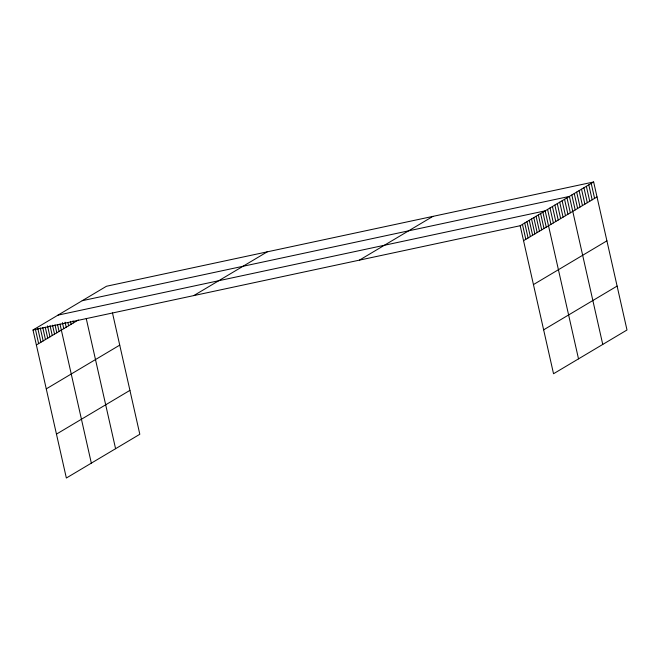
<?xml version="1.0" encoding="UTF-8"?>
<svg xmlns="http://www.w3.org/2000/svg" width="660" height="660" viewBox="0 0 660 660"><rect width="100%" height="100%" fill="white"/><g stroke="black" fill="none" stroke-linecap="round" stroke-linejoin="round"><path stroke-width="0.99" d="M112.48 312.931L139.821 434.272L66.355 478.021L33 330.008L106.466 286.259L593.645 181.978L627 329.992L553.534 373.741L520.179 225.728L593.645 181.978M36.374 344.974L78.325 319.993M193.768 295.597L267.234 251.848M46.266 388.88L119.732 345.13M56.463 434.115L129.929 390.365M359.411 260.139L432.877 216.389M523.545 240.685L597.019 196.936M533.445 284.592L606.911 240.842M543.634 329.835L617.108 286.077M82.228 300.696L569.398 196.416L602.753 344.429M57.981 315.134L545.152 210.853L578.515 358.867M33 330.008L520.179 225.728M591.22 183.422L594.594 198.38M588.794 184.866L592.168 199.823M586.369 186.31L589.743 201.267M583.943 187.754L587.317 202.711M581.518 189.197L584.892 204.154M579.101 190.641L582.466 205.598M576.675 192.085L580.041 207.042M574.249 193.529L577.624 208.486M571.824 194.972L575.198 209.929M566.973 197.86L570.347 212.817M564.547 199.303L567.922 214.261M562.122 200.747L565.496 215.704M559.705 202.191L563.071 217.148M557.279 203.635L560.645 218.592M554.854 205.078L558.228 220.036M552.428 206.522L555.803 221.479M550.003 207.966L553.377 222.923M547.577 209.41L550.952 224.367M542.883 212.207L546.257 227.164M540.614 213.559L543.988 228.517M538.345 214.904L541.712 229.87M536.068 216.257L539.443 231.223M533.8 217.61L537.174 232.576M531.531 218.963L534.897 233.929M529.262 220.316L532.628 235.273M526.985 221.669L530.36 236.626M524.716 223.022L528.091 237.979M522.448 224.375L525.814 239.333M86.254 318.59L115.582 448.709M73.021 320.884L73.474 322.88M70.372 321.329L71.049 324.324M67.947 322.773L68.624 325.768M65.076 322.22L66.198 327.212M62.428 322.666L63.772 328.655M60.002 324.109L91.336 463.147M57.502 324.464L59.078 331.452M55.011 324.819L56.809 332.805M52.511 325.182L54.541 334.15M50.02 325.537L52.264 335.503M47.528 325.891L49.995 336.856M45.251 327.236L47.726 338.209M42.76 327.591L45.457 339.562M40.26 327.954L43.181 340.915M37.768 328.309L40.912 342.268M35.269 328.663L38.643 343.621"/></g></svg>
